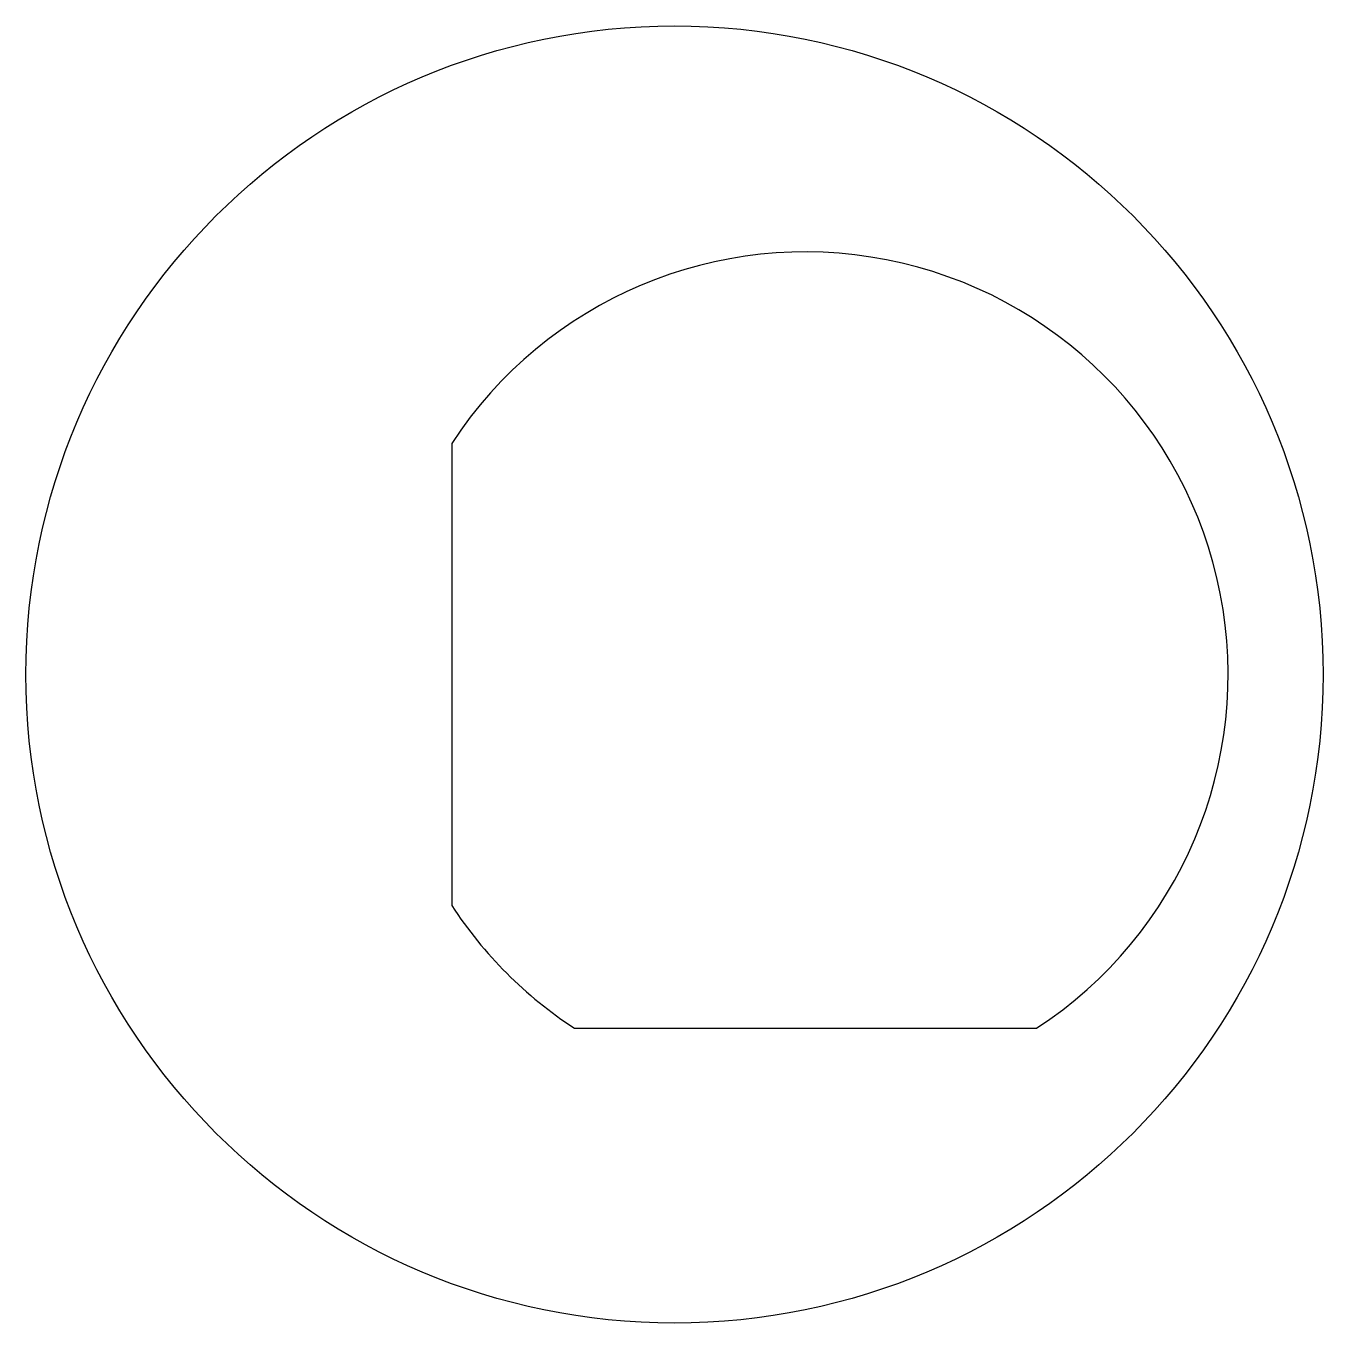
# Model space of a CAD drawing. Header units: millimetres. Extents: x -11.9 to 7.9, y -9.9 to 9.9.
import ezdxf

# ---------------------------------------------------------------- set-up
doc = ezdxf.new("R2010")
doc.units = ezdxf.units.MM
doc.layers.add('Block', color=7, linetype='CONTINUOUS')
doc.layers.add('Shape004', color=7, linetype='CONTINUOUS')

msp = doc.modelspace()

# ---------------------------------------------------------------- linework, layer by layer
at = {"layer": 'Block'}
for p, q in [((-5.4002, 3.52709), (-5.4002, -3.52709)), ((-3.52709, -5.4002), (3.52709, -5.4002))]:
    msp.add_line(p, q, dxfattribs=at)
for start, end in [(-56.8498, 146.85), (-146.85, -123.15)]:
    msp.add_arc((0, 0), 6.45, start, end, dxfattribs=at)
at = {"layer": 'Shape004'}
msp.add_circle((-2, 0), 9.9, dxfattribs=at)

doc.saveas('drawing.dxf')
